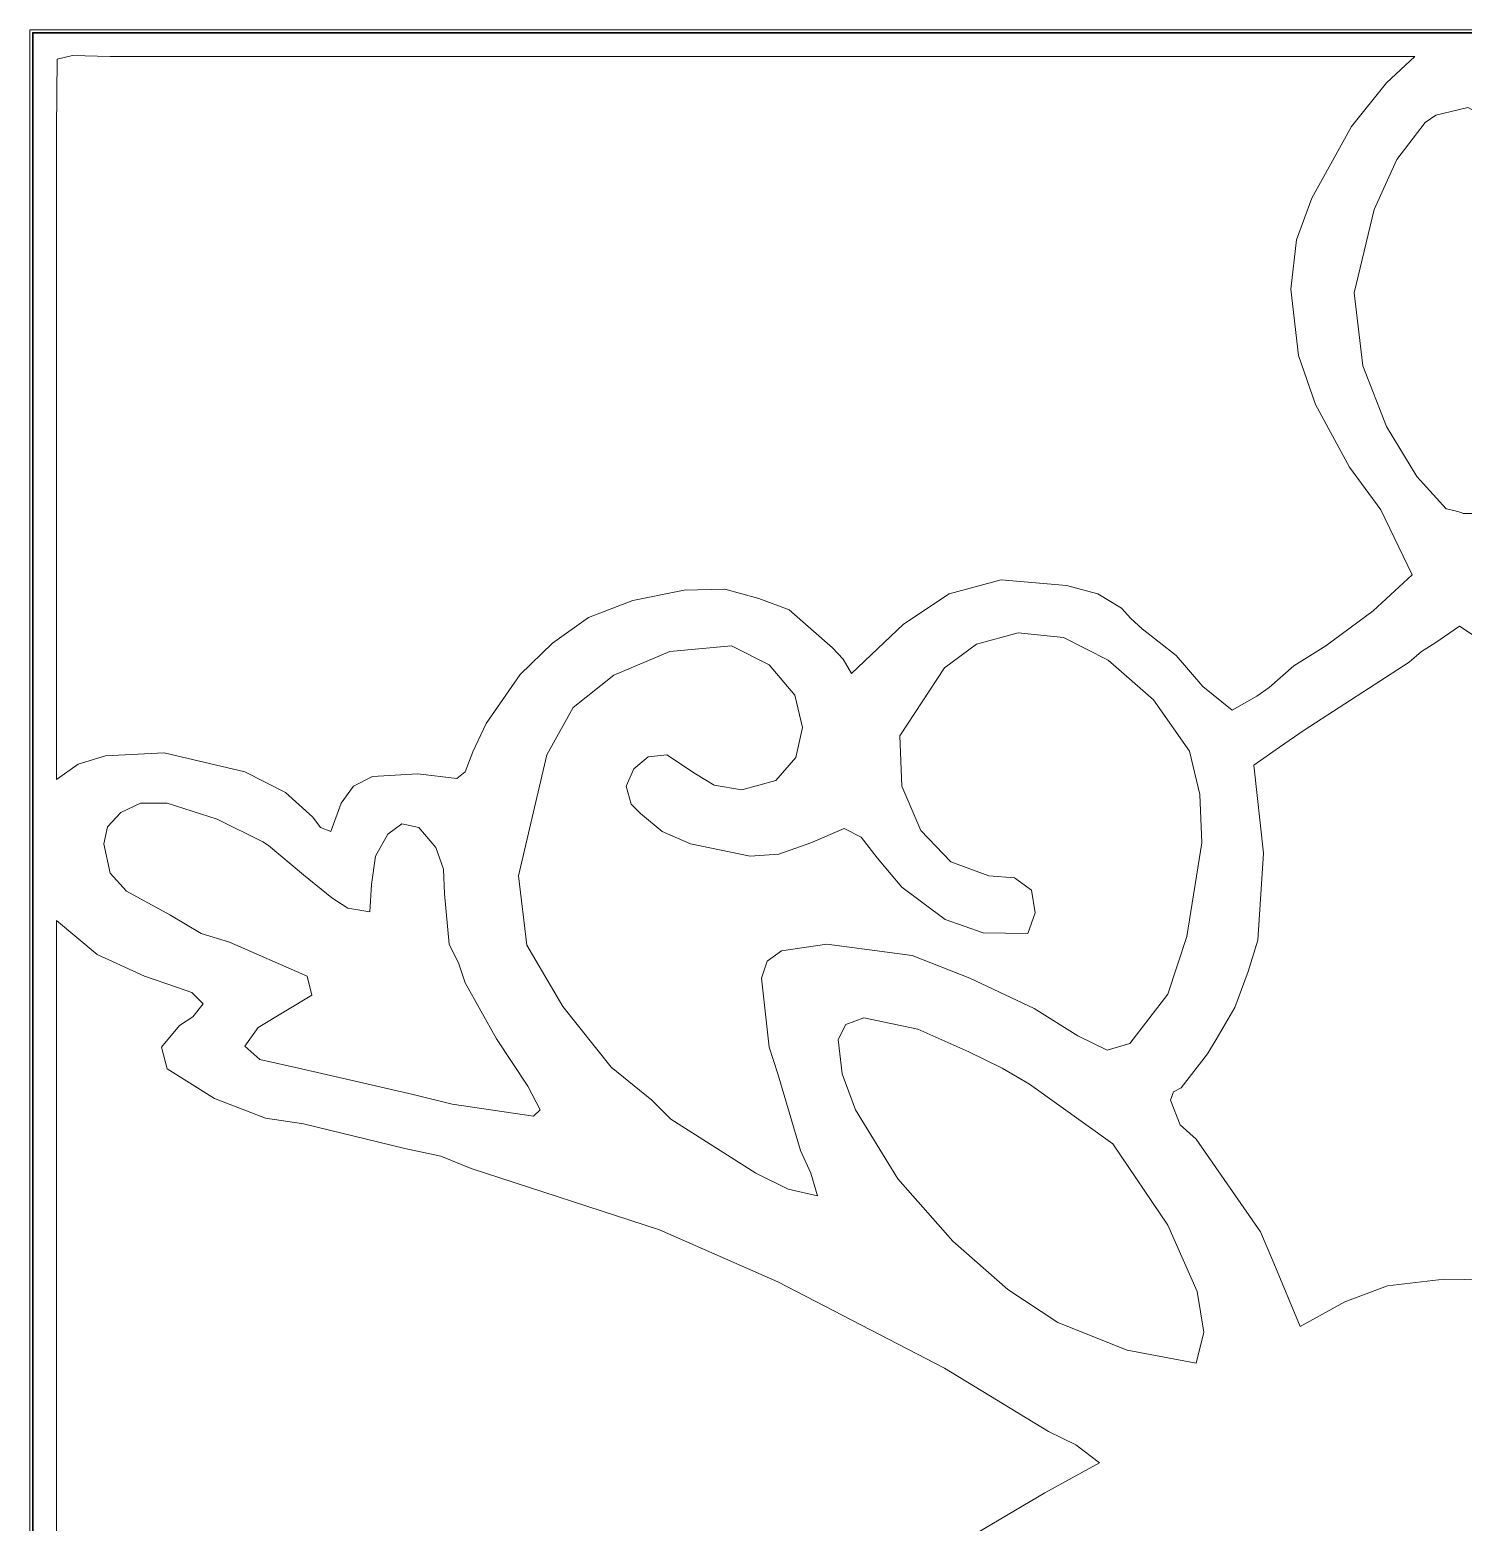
# Model space of a CAD drawing. Header units: millimetres. Extents: x -423 to 44, y -358 to 68.
# Drawn here: x -316.1 to -278.25, y -299.17 to -259.75 of the extents above; entities that cross this region are included whole.
import ezdxf

# ---------------------------------------------------------------- set-up
doc = ezdxf.new("R2010")
doc.units = ezdxf.units.MM
doc.header["$MEASUREMENT"] = 0
doc.layers.add('Capa 1', color=7, linetype='Continuous')

msp = doc.modelspace()

# ---------------------------------------------------------------- linework, layer by layer
at = {"layer": 'Capa 1', "color": 250, "lineweight": 5}
for points, knots in [([(-316.1, -335.45), (-316.1, -335.45), (-240.4, -335.45), (-240.4, -335.45), (-240.4, -335.45), (-240.4, -335.45), (-240.4, -259.75), (-240.4, -259.75), (-240.4, -259.75), (-240.4, -259.75), (-316.1, -259.75), (-316.1, -259.75), (-316.1, -259.75), (-316.1, -259.75), (-316.1, -335.45), (-316.1, -335.45)], [0, 0, 0, 0, 0.2, 0.2, 0.2, 0.2, 0.4, 0.4, 0.4, 0.4, 0.6, 0.6, 0.6, 0.6, 1, 1, 1, 1]), ([(-315.4, -279.55), (-315.4, -279.55), (-314.825, -279.1499), (-314.825, -279.1499), (-314.825, -279.1499), (-314.825, -279.1499), (-314.1, -278.925), (-314.1, -278.925), (-314.1, -278.925), (-314.1, -278.925), (-312.55, -278.85), (-312.55, -278.85), (-312.55, -278.85), (-312.55, -278.85), (-310.425, -279.35), (-310.425, -279.35), (-310.425, -279.35), (-310.425, -279.35), (-309.35, -279.9), (-309.35, -279.9), (-309.35, -279.9), (-309.35, -279.9), (-308.625, -280.55), (-308.625, -280.55), (-308.625, -280.55), (-308.625, -280.55), (-308.425, -280.825), (-308.425, -280.825), (-308.425, -280.825), (-308.425, -280.825), (-308.15, -280.9249), (-308.15, -280.9249), (-308.15, -280.9249), (-308.15, -280.9249), (-307.875, -280.175), (-307.875, -280.175), (-307.875, -280.175), (-307.875, -280.175), (-307.55, -279.725), (-307.55, -279.725), (-307.55, -279.725), (-307.55, -279.725), (-307.05, -279.475), (-307.05, -279.475), (-307.05, -279.475), (-307.05, -279.475), (-305.85, -279.4), (-305.85, -279.4), (-305.85, -279.4), (-305.85, -279.4), (-304.825, -279.525), (-304.825, -279.525), (-304.825, -279.525), (-304.825, -279.525), (-304.6, -279.35), (-304.6, -279.35), (-304.6, -279.35), (-304.6, -279.35), (-304.4, -278.825), (-304.4, -278.825), (-304.4, -278.825), (-304.4, -278.825), (-304.05, -278.075), (-304.05, -278.075), (-304.05, -278.075), (-304.05, -278.075), (-303.15, -276.775), (-303.15, -276.775), (-303.15, -276.775), (-303.15, -276.775), (-302.3, -275.95), (-302.3, -275.95), (-302.3, -275.95), (-302.3, -275.95), (-301.35, -275.275), (-301.35, -275.275), (-301.35, -275.275), (-301.35, -275.275), (-300.1749, -274.825), (-300.1749, -274.825), (-300.1749, -274.825), (-300.1749, -274.825), (-298.825, -274.55), (-298.825, -274.55), (-298.825, -274.55), (-298.825, -274.55), (-297.75, -274.525), (-297.75, -274.525), (-297.75, -274.525), (-297.75, -274.525), (-296.85, -274.7749), (-296.85, -274.7749), (-296.85, -274.7749), (-296.85, -274.7749), (-296.05, -275.075), (-296.05, -275.075), (-296.05, -275.075), (-296.05, -275.075), (-294.9, -276.075), (-294.9, -276.075), (-294.9, -276.075), (-294.9, -276.075), (-294.6249, -276.375), (-294.6249, -276.375), (-294.6249, -276.375), (-294.6249, -276.375), (-294.4, -276.75), (-294.4, -276.75), (-294.4, -276.75), (-294.4, -276.75), (-293.025, -275.45), (-293.025, -275.45), (-293.025, -275.45), (-293.025, -275.45), (-291.825, -274.65), (-291.825, -274.65), (-291.825, -274.65), (-291.825, -274.65), (-290.4499, -274.275), (-290.4499, -274.275), (-290.4499, -274.275), (-290.4499, -274.275), (-288.725, -274.425), (-288.725, -274.425), (-288.725, -274.425), (-288.725, -274.425), (-287.9, -274.65), (-287.9, -274.65), (-287.9, -274.65), (-287.9, -274.65), (-287.2749, -275.025), (-287.2749, -275.025), (-287.2749, -275.025), (-287.2749, -275.025), (-287.025, -275.3), (-287.025, -275.3), (-287.025, -275.3), (-287.025, -275.3), (-286.725, -275.5749), (-286.725, -275.5749), (-286.725, -275.5749), (-286.725, -275.5749), (-285.825, -276.275), (-285.825, -276.275), (-285.825, -276.275), (-285.825, -276.275), (-285.125, -277.1), (-285.125, -277.1), (-285.125, -277.1), (-285.125, -277.1), (-284.35, -277.725), (-284.35, -277.725), (-284.35, -277.725), (-284.35, -277.725), (-283.7, -277.3499), (-283.7, -277.3499), (-283.7, -277.3499), (-283.7, -277.3499), (-283.375, -277.125), (-283.375, -277.125), (-283.375, -277.125), (-283.375, -277.125), (-282.725, -276.55), (-282.725, -276.55), (-282.725, -276.55), (-282.725, -276.55), (-281.875, -276.025), (-281.875, -276.025), (-281.875, -276.025), (-281.875, -276.025), (-280.625, -275.1), (-280.625, -275.1), (-280.625, -275.1), (-280.625, -275.1), (-279.6, -274.15), (-279.6, -274.15), (-279.6, -274.15), (-279.6, -274.15), (-280.425, -272.425), (-280.425, -272.425), (-280.425, -272.425), (-280.425, -272.425), (-281.25, -271.3), (-281.25, -271.3), (-281.25, -271.3), (-281.25, -271.3), (-282.15, -269.65), (-282.15, -269.65), (-282.15, -269.65), (-282.15, -269.65), (-282.6, -268.35), (-282.6, -268.35), (-282.6, -268.35), (-282.6, -268.35), (-282.8, -266.6), (-282.8, -266.6), (-282.8, -266.6), (-282.8, -266.6), (-282.65, -265.3), (-282.65, -265.3), (-282.65, -265.3), (-282.65, -265.3), (-282.25, -264.2), (-282.25, -264.2), (-282.25, -264.2), (-282.25, -264.2), (-281.2, -262.3), (-281.2, -262.3), (-281.2, -262.3), (-281.2, -262.3), (-280.275, -261.15), (-280.275, -261.15), (-280.275, -261.15), (-280.275, -261.15), (-279.525, -260.45), (-279.525, -260.45), (-279.525, -260.45), (-279.525, -260.45), (-313.975, -260.45), (-313.975, -260.45), (-313.975, -260.45), (-313.975, -260.45), (-314.975, -260.425), (-314.975, -260.425), (-314.975, -260.425), (-314.975, -260.425), (-315.375, -260.525), (-315.375, -260.525), (-315.375, -260.525), (-315.375, -260.525), (-315.4, -262.375), (-315.4, -262.375), (-315.4, -262.375), (-315.4, -262.375), (-315.4, -279.55), (-315.4, -279.55)], [0, 0, 0, 0, 0.0166667, 0.0166667, 0.0166667, 0.0166667, 0.0333333, 0.0333333, 0.0333333, 0.0333333, 0.05, 0.05, 0.05, 0.05, 0.0666667, 0.0666667, 0.0666667, 0.0666667, 0.0833333, 0.0833333, 0.0833333, 0.0833333, 0.1, 0.1, 0.1, 0.1, 0.1166667, 0.1166667, 0.1166667, 0.1166667, 0.1333333, 0.1333333, 0.1333333, 0.1333333, 0.15, 0.15, 0.15, 0.15, 0.1666667, 0.1666667, 0.1666667, 0.1666667, 0.1833333, 0.1833333, 0.1833333, 0.1833333, 0.2, 0.2, 0.2, 0.2, 0.2166667, 0.2166667, 0.2166667, 0.2166667, 0.2333333, 0.2333333, 0.2333333, 0.2333333, 0.25, 0.25, 0.25, 0.25, 0.2666667, 0.2666667, 0.2666667, 0.2666667, 0.2833333, 0.2833333, 0.2833333, 0.2833333, 0.3, 0.3, 0.3, 0.3, 0.3166667, 0.3166667, 0.3166667, 0.3166667, 0.3333333, 0.3333333, 0.3333333, 0.3333333, 0.35, 0.35, 0.35, 0.35, 0.3666667, 0.3666667, 0.3666667, 0.3666667, 0.3833333, 0.3833333, 0.3833333, 0.3833333, 0.4, 0.4, 0.4, 0.4, 0.4166667, 0.4166667, 0.4166667, 0.4166667, 0.4333333, 0.4333333, 0.4333333, 0.4333333, 0.45, 0.45, 0.45, 0.45, 0.4666667, 0.4666667, 0.4666667, 0.4666667, 0.4833333, 0.4833333, 0.4833333, 0.4833333, 0.5, 0.5, 0.5, 0.5, 0.5166667, 0.5166667, 0.5166667, 0.5166667, 0.5333333, 0.5333333, 0.5333333, 0.5333333, 0.55, 0.55, 0.55, 0.55, 0.5666667, 0.5666667, 0.5666667, 0.5666667, 0.5833333, 0.5833333, 0.5833333, 0.5833333, 0.6, 0.6, 0.6, 0.6, 0.6166667, 0.6166667, 0.6166667, 0.6166667, 0.6333333, 0.6333333, 0.6333333, 0.6333333, 0.65, 0.65, 0.65, 0.65, 0.6666667, 0.6666667, 0.6666667, 0.6666667, 0.6833333, 0.6833333, 0.6833333, 0.6833333, 0.7, 0.7, 0.7, 0.7, 0.7166667, 0.7166667, 0.7166667, 0.7166667, 0.7333333, 0.7333333, 0.7333333, 0.7333333, 0.75, 0.75, 0.75, 0.75, 0.7666667, 0.7666667, 0.7666667, 0.7666667, 0.7833333, 0.7833333, 0.7833333, 0.7833333, 0.8, 0.8, 0.8, 0.8, 0.8166667, 0.8166667, 0.8166667, 0.8166667, 0.8333333, 0.8333333, 0.8333333, 0.8333333, 0.85, 0.85, 0.85, 0.85, 0.8666667, 0.8666667, 0.8666667, 0.8666667, 0.8833333, 0.8833333, 0.8833333, 0.8833333, 0.9, 0.9, 0.9, 0.9, 0.9166667, 0.9166667, 0.9166667, 0.9166667, 0.9333333, 0.9333333, 0.9333333, 0.9333333, 0.95, 0.95, 0.95, 0.95, 0.9666667, 0.9666667, 0.9666667, 0.9666667, 1, 1, 1, 1]), ([(-281.1249, -266.7), (-281.1249, -266.7), (-280.9, -268.6249), (-280.9, -268.6249), (-280.9, -268.6249), (-280.9, -268.6249), (-280.275, -270.225), (-280.275, -270.225), (-280.275, -270.225), (-280.275, -270.225), (-279.475, -271.55), (-279.475, -271.55), (-279.475, -271.55), (-279.475, -271.55), (-278.7, -272.3999), (-278.7, -272.3999), (-278.7, -272.3999), (-278.7, -272.3999), (-278.5, -272.45), (-278.5, -272.45), (-278.5, -272.45), (-278.5, -272.45), (-278.3, -272.5), (-278.3, -272.5), (-278.3, -272.5), (-278.3, -272.5), (-278.25, -272.525), (-278.25, -272.525), (-278.25, -272.525), (-278.25, -272.525), (-277.85, -272.525), (-277.85, -272.525), (-277.85, -272.525), (-277.85, -272.525), (-277.55, -272.35), (-277.55, -272.35), (-277.55, -272.35), (-277.55, -272.35), (-277.1, -271.725), (-277.1, -271.725), (-277.1, -271.725), (-277.1, -271.725), (-276.3, -270.35), (-276.3, -270.35), (-276.3, -270.35), (-276.3, -270.35), (-275.625, -268.875), (-275.625, -268.875), (-275.625, -268.875), (-275.625, -268.875), (-275.3749, -266.6), (-275.3749, -266.6), (-275.3749, -266.6), (-275.3749, -266.6), (-276.25, -263.675), (-276.25, -263.675), (-276.25, -263.675), (-276.25, -263.675), (-276.7, -262.9), (-276.7, -262.9), (-276.7, -262.9), (-276.7, -262.9), (-277.35, -262.2), (-277.35, -262.2), (-277.35, -262.2), (-277.35, -262.2), (-278.125, -261.8), (-278.125, -261.8), (-278.125, -261.8), (-278.125, -261.8), (-278.975, -262), (-278.975, -262), (-278.975, -262), (-278.975, -262), (-279.25, -262.2), (-279.25, -262.2), (-279.25, -262.2), (-279.25, -262.2), (-280, -263.175), (-280, -263.175), (-280, -263.175), (-280, -263.175), (-280.6, -264.5), (-280.6, -264.5), (-280.6, -264.5), (-280.6, -264.5), (-281.1249, -266.7), (-281.1249, -266.7)], [0, 0, 0, 0, 0.0434783, 0.0434783, 0.0434783, 0.0434783, 0.0869565, 0.0869565, 0.0869565, 0.0869565, 0.1304348, 0.1304348, 0.1304348, 0.1304348, 0.173913, 0.173913, 0.173913, 0.173913, 0.2173913, 0.2173913, 0.2173913, 0.2173913, 0.2608696, 0.2608696, 0.2608696, 0.2608696, 0.3043478, 0.3043478, 0.3043478, 0.3043478, 0.3478261, 0.3478261, 0.3478261, 0.3478261, 0.3913043, 0.3913043, 0.3913043, 0.3913043, 0.4347826, 0.4347826, 0.4347826, 0.4347826, 0.4782609, 0.4782609, 0.4782609, 0.4782609, 0.5217391, 0.5217391, 0.5217391, 0.5217391, 0.5652174, 0.5652174, 0.5652174, 0.5652174, 0.6086957, 0.6086957, 0.6086957, 0.6086957, 0.6521739, 0.6521739, 0.6521739, 0.6521739, 0.6956522, 0.6956522, 0.6956522, 0.6956522, 0.7391304, 0.7391304, 0.7391304, 0.7391304, 0.7826087, 0.7826087, 0.7826087, 0.7826087, 0.826087, 0.826087, 0.826087, 0.826087, 0.8695652, 0.8695652, 0.8695652, 0.8695652, 0.9130435, 0.9130435, 0.9130435, 0.9130435, 1, 1, 1, 1]), ([(-283.775, -279.175), (-283.775, -279.175), (-283.525, -281.5), (-283.525, -281.5), (-283.525, -281.5), (-283.525, -281.5), (-283.675, -283.8), (-283.675, -283.8), (-283.675, -283.8), (-283.675, -283.8), (-283.925, -284.625), (-283.925, -284.625), (-283.925, -284.625), (-283.925, -284.625), (-284.275, -285.575), (-284.275, -285.575), (-284.275, -285.575), (-284.275, -285.575), (-284.775, -286.425), (-284.775, -286.425), (-284.775, -286.425), (-284.775, -286.425), (-285, -286.8), (-285, -286.8), (-285, -286.8), (-285, -286.8), (-285.7, -287.7), (-285.7, -287.7), (-285.7, -287.7), (-285.7, -287.7), (-285.9, -287.8), (-285.9, -287.8), (-285.9, -287.8), (-285.9, -287.8), (-285.975, -288.025), (-285.975, -288.025), (-285.975, -288.025), (-285.975, -288.025), (-285.725, -288.6749), (-285.725, -288.6749), (-285.725, -288.6749), (-285.725, -288.6749), (-285.2999, -289.05), (-285.2999, -289.05), (-285.2999, -289.05), (-285.2999, -289.05), (-283.6, -291.5), (-283.6, -291.5), (-283.6, -291.5), (-283.6, -291.5), (-283.25, -292.325), (-283.25, -292.325), (-283.25, -292.325), (-283.25, -292.325), (-282.55, -294), (-282.55, -294), (-282.55, -294), (-282.55, -294), (-281.375, -293.35), (-281.375, -293.35), (-281.375, -293.35), (-281.375, -293.35), (-280.25, -292.925), (-280.25, -292.925), (-280.25, -292.925), (-280.25, -292.925), (-278.7499, -292.75), (-278.7499, -292.75), (-278.7499, -292.75), (-278.7499, -292.75), (-277.15, -292.775), (-277.15, -292.775), (-277.15, -292.775), (-277.15, -292.775), (-275.55, -293.175), (-275.55, -293.175), (-275.55, -293.175), (-275.55, -293.175), (-274.5, -293.725), (-274.5, -293.725), (-274.5, -293.725), (-274.5, -293.725), (-273.95, -294.1), (-273.95, -294.1), (-273.95, -294.1), (-273.95, -294.1), (-273.625, -293.25), (-273.625, -293.25), (-273.625, -293.25), (-273.625, -293.25), (-273.25, -292.425), (-273.25, -292.425), (-273.25, -292.425), (-273.25, -292.425), (-272.45, -290.8499), (-272.45, -290.8499), (-272.45, -290.8499), (-272.45, -290.8499), (-271.75, -289.825), (-271.75, -289.825), (-271.75, -289.825), (-271.75, -289.825), (-270.9, -288.85), (-270.9, -288.85), (-270.9, -288.85), (-270.9, -288.85), (-270.6, -288.4749), (-270.6, -288.4749), (-270.6, -288.4749), (-270.6, -288.4749), (-270.6, -287.975), (-270.6, -287.975), (-270.6, -287.975), (-270.6, -287.975), (-270.775, -287.775), (-270.775, -287.775), (-270.775, -287.775), (-270.775, -287.775), (-271.075, -287.45), (-271.075, -287.45), (-271.075, -287.45), (-271.075, -287.45), (-271.175, -287.3), (-271.175, -287.3), (-271.175, -287.3), (-271.175, -287.3), (-272.3, -285.475), (-272.3, -285.475), (-272.3, -285.475), (-272.3, -285.475), (-272.875, -283.575), (-272.875, -283.575), (-272.875, -283.575), (-272.875, -283.575), (-273, -281.575), (-273, -281.575), (-273, -281.575), (-273, -281.575), (-272.75, -279.4), (-272.75, -279.4), (-272.75, -279.4), (-272.75, -279.4), (-273.025, -279.075), (-273.025, -279.075), (-273.025, -279.075), (-273.025, -279.075), (-274.05, -278.325), (-274.05, -278.325), (-274.05, -278.325), (-274.05, -278.325), (-278.3499, -275.5), (-278.3499, -275.5), (-278.3499, -275.5), (-278.3499, -275.5), (-279, -275.95), (-279, -275.95), (-279, -275.95), (-279, -275.95), (-279.35, -276.175), (-279.35, -276.175), (-279.35, -276.175), (-279.35, -276.175), (-279.675, -276.45), (-279.675, -276.45), (-279.675, -276.45), (-279.675, -276.45), (-282.45, -278.25), (-282.45, -278.25), (-282.45, -278.25), (-282.45, -278.25), (-283.1, -278.7), (-283.1, -278.7), (-283.1, -278.7), (-283.1, -278.7), (-283.775, -279.175), (-283.775, -279.175)], [0, 0, 0, 0, 0.0222222, 0.0222222, 0.0222222, 0.0222222, 0.0444444, 0.0444444, 0.0444444, 0.0444444, 0.0666667, 0.0666667, 0.0666667, 0.0666667, 0.0888889, 0.0888889, 0.0888889, 0.0888889, 0.1111111, 0.1111111, 0.1111111, 0.1111111, 0.1333333, 0.1333333, 0.1333333, 0.1333333, 0.1555556, 0.1555556, 0.1555556, 0.1555556, 0.1777778, 0.1777778, 0.1777778, 0.1777778, 0.2, 0.2, 0.2, 0.2, 0.2222222, 0.2222222, 0.2222222, 0.2222222, 0.2444444, 0.2444444, 0.2444444, 0.2444444, 0.2666667, 0.2666667, 0.2666667, 0.2666667, 0.2888889, 0.2888889, 0.2888889, 0.2888889, 0.3111111, 0.3111111, 0.3111111, 0.3111111, 0.3333333, 0.3333333, 0.3333333, 0.3333333, 0.3555556, 0.3555556, 0.3555556, 0.3555556, 0.3777778, 0.3777778, 0.3777778, 0.3777778, 0.4, 0.4, 0.4, 0.4, 0.4222222, 0.4222222, 0.4222222, 0.4222222, 0.4444444, 0.4444444, 0.4444444, 0.4444444, 0.4666667, 0.4666667, 0.4666667, 0.4666667, 0.4888889, 0.4888889, 0.4888889, 0.4888889, 0.5111111, 0.5111111, 0.5111111, 0.5111111, 0.5333333, 0.5333333, 0.5333333, 0.5333333, 0.5555556, 0.5555556, 0.5555556, 0.5555556, 0.5777778, 0.5777778, 0.5777778, 0.5777778, 0.6, 0.6, 0.6, 0.6, 0.6222222, 0.6222222, 0.6222222, 0.6222222, 0.6444444, 0.6444444, 0.6444444, 0.6444444, 0.6666667, 0.6666667, 0.6666667, 0.6666667, 0.6888889, 0.6888889, 0.6888889, 0.6888889, 0.7111111, 0.7111111, 0.7111111, 0.7111111, 0.7333333, 0.7333333, 0.7333333, 0.7333333, 0.7555556, 0.7555556, 0.7555556, 0.7555556, 0.7777778, 0.7777778, 0.7777778, 0.7777778, 0.8, 0.8, 0.8, 0.8, 0.8222222, 0.8222222, 0.8222222, 0.8222222, 0.8444444, 0.8444444, 0.8444444, 0.8444444, 0.8666667, 0.8666667, 0.8666667, 0.8666667, 0.8888889, 0.8888889, 0.8888889, 0.8888889, 0.9111111, 0.9111111, 0.9111111, 0.9111111, 0.9333333, 0.9333333, 0.9333333, 0.9333333, 0.9555556, 0.9555556, 0.9555556, 0.9555556, 1, 1, 1, 1]), ([(-289.75, -283.625), (-289.75, -283.625), (-290.925, -283.6), (-290.925, -283.6), (-290.925, -283.6), (-290.925, -283.6), (-291.925, -283.25), (-291.925, -283.25), (-291.925, -283.25), (-291.925, -283.25), (-293.075, -282.4), (-293.075, -282.4), (-293.075, -282.4), (-293.075, -282.4), (-293.725, -281.625), (-293.725, -281.625), (-293.725, -281.625), (-293.725, -281.625), (-294.15, -281.075), (-294.15, -281.075), (-294.15, -281.075), (-294.15, -281.075), (-294.6, -280.85), (-294.6, -280.85), (-294.6, -280.85), (-294.6, -280.85), (-295.475, -281.225), (-295.475, -281.225), (-295.475, -281.225), (-295.475, -281.225), (-296.325, -281.5249), (-296.325, -281.5249), (-296.325, -281.5249), (-296.325, -281.5249), (-297.075, -281.575), (-297.075, -281.575), (-297.075, -281.575), (-297.075, -281.575), (-298.65, -281.25), (-298.65, -281.25), (-298.65, -281.25), (-298.65, -281.25), (-299.4, -280.9249), (-299.4, -280.9249), (-299.4, -280.9249), (-299.4, -280.9249), (-299.9749, -280.45), (-299.9749, -280.45), (-299.9749, -280.45), (-299.9749, -280.45), (-300.225, -280.2), (-300.225, -280.2), (-300.225, -280.2), (-300.225, -280.2), (-300.35, -279.725), (-300.35, -279.725), (-300.35, -279.725), (-300.35, -279.725), (-300.15, -279.275), (-300.15, -279.275), (-300.15, -279.275), (-300.15, -279.275), (-299.775, -278.9499), (-299.775, -278.9499), (-299.775, -278.9499), (-299.775, -278.9499), (-299.275, -278.9), (-299.275, -278.9), (-299.275, -278.9), (-299.275, -278.9), (-298.525, -279.4), (-298.525, -279.4), (-298.525, -279.4), (-298.525, -279.4), (-298.025, -279.7), (-298.025, -279.7), (-298.025, -279.7), (-298.025, -279.7), (-297.3, -279.825), (-297.3, -279.825), (-297.3, -279.825), (-297.3, -279.825), (-296.4, -279.575), (-296.4, -279.575), (-296.4, -279.575), (-296.4, -279.575), (-295.875, -278.975), (-295.875, -278.975), (-295.875, -278.975), (-295.875, -278.975), (-295.7, -278.175), (-295.7, -278.175), (-295.7, -278.175), (-295.7, -278.175), (-295.9, -277.325), (-295.9, -277.325), (-295.9, -277.325), (-295.9, -277.325), (-296.575, -276.525), (-296.575, -276.525), (-296.575, -276.525), (-296.575, -276.525), (-297.575, -276.025), (-297.575, -276.025), (-297.575, -276.025), (-297.575, -276.025), (-299.2, -276.175), (-299.2, -276.175), (-299.2, -276.175), (-299.2, -276.175), (-300.675, -276.8), (-300.675, -276.8), (-300.675, -276.8), (-300.675, -276.8), (-301.75, -277.65), (-301.75, -277.65), (-301.75, -277.65), (-301.75, -277.65), (-302.45, -278.9), (-302.45, -278.9), (-302.45, -278.9), (-302.45, -278.9), (-303.2, -282.1), (-303.2, -282.1), (-303.2, -282.1), (-303.2, -282.1), (-302.975, -283.925), (-302.975, -283.925), (-302.975, -283.925), (-302.975, -283.925), (-302.025, -285.55), (-302.025, -285.55), (-302.025, -285.55), (-302.025, -285.55), (-300.75, -287.15), (-300.75, -287.15), (-300.75, -287.15), (-300.75, -287.15), (-299.675, -288.025), (-299.675, -288.025), (-299.675, -288.025), (-299.675, -288.025), (-299.175, -288.525), (-299.175, -288.525), (-299.175, -288.525), (-299.175, -288.525), (-296.925, -289.95), (-296.925, -289.95), (-296.925, -289.95), (-296.925, -289.95), (-296.875, -289.975), (-296.875, -289.975), (-296.875, -289.975), (-296.875, -289.975), (-296.075, -290.375), (-296.075, -290.375), (-296.075, -290.375), (-296.075, -290.375), (-295.3, -290.55), (-295.3, -290.55), (-295.3, -290.55), (-295.3, -290.55), (-295.475, -289.95), (-295.475, -289.95), (-295.475, -289.95), (-295.475, -289.95), (-295.75, -289.35), (-295.75, -289.35), (-295.75, -289.35), (-295.75, -289.35), (-296.35, -287.325), (-296.35, -287.325), (-296.35, -287.325), (-296.35, -287.325), (-296.575, -286.625), (-296.575, -286.625), (-296.575, -286.625), (-296.575, -286.625), (-296.775, -284.8), (-296.775, -284.8), (-296.775, -284.8), (-296.775, -284.8), (-296.625, -284.35), (-296.625, -284.35), (-296.625, -284.35), (-296.625, -284.35), (-296.25, -284.075), (-296.25, -284.075), (-296.25, -284.075), (-296.25, -284.075), (-295.05, -283.8999), (-295.05, -283.8999), (-295.05, -283.8999), (-295.05, -283.8999), (-292.8, -284.2), (-292.8, -284.2), (-292.8, -284.2), (-292.8, -284.2), (-291.275, -284.8), (-291.275, -284.8), (-291.275, -284.8), (-291.275, -284.8), (-289.575, -285.6), (-289.575, -285.6), (-289.575, -285.6), (-289.575, -285.6), (-288.425, -286.325), (-288.425, -286.325), (-288.425, -286.325), (-288.425, -286.325), (-287.65, -286.7), (-287.65, -286.7), (-287.65, -286.7), (-287.65, -286.7), (-287.05, -286.525), (-287.05, -286.525), (-287.05, -286.525), (-287.05, -286.525), (-286.05, -285.225), (-286.05, -285.225), (-286.05, -285.225), (-286.05, -285.225), (-285.55, -283.7), (-285.55, -283.7), (-285.55, -283.7), (-285.55, -283.7), (-285.15, -281.225), (-285.15, -281.225), (-285.15, -281.225), (-285.15, -281.225), (-285.2, -279.95), (-285.2, -279.95), (-285.2, -279.95), (-285.2, -279.95), (-285.475, -278.8), (-285.475, -278.8), (-285.475, -278.8), (-285.475, -278.8), (-286.425, -277.45), (-286.425, -277.45), (-286.425, -277.45), (-286.425, -277.45), (-287.625, -276.4), (-287.625, -276.4), (-287.625, -276.4), (-287.625, -276.4), (-288.8, -275.8), (-288.8, -275.8), (-288.8, -275.8), (-288.8, -275.8), (-290, -275.675), (-290, -275.675), (-290, -275.675), (-290, -275.675), (-291.1, -275.9749), (-291.1, -275.9749), (-291.1, -275.9749), (-291.1, -275.9749), (-291.95, -276.6), (-291.95, -276.6), (-291.95, -276.6), (-291.95, -276.6), (-293.125, -278.4), (-293.125, -278.4), (-293.125, -278.4), (-293.125, -278.4), (-293.075, -279.725), (-293.075, -279.725), (-293.075, -279.725), (-293.075, -279.725), (-292.575, -280.9), (-292.575, -280.9), (-292.575, -280.9), (-292.575, -280.9), (-291.775, -281.7249), (-291.775, -281.7249), (-291.775, -281.7249), (-291.775, -281.7249), (-290.775, -282.1), (-290.775, -282.1), (-290.775, -282.1), (-290.775, -282.1), (-290.1, -282.15), (-290.1, -282.15), (-290.1, -282.15), (-290.1, -282.15), (-289.65, -282.475), (-289.65, -282.475), (-289.65, -282.475), (-289.65, -282.475), (-289.55, -283.075), (-289.55, -283.075), (-289.55, -283.075), (-289.55, -283.075), (-289.75, -283.625), (-289.75, -283.625)], [0, 0, 0, 0, 0.0133333, 0.0133333, 0.0133333, 0.0133333, 0.0266667, 0.0266667, 0.0266667, 0.0266667, 0.04, 0.04, 0.04, 0.04, 0.0533333, 0.0533333, 0.0533333, 0.0533333, 0.0666667, 0.0666667, 0.0666667, 0.0666667, 0.08, 0.08, 0.08, 0.08, 0.0933333, 0.0933333, 0.0933333, 0.0933333, 0.1066667, 0.1066667, 0.1066667, 0.1066667, 0.12, 0.12, 0.12, 0.12, 0.1333333, 0.1333333, 0.1333333, 0.1333333, 0.1466667, 0.1466667, 0.1466667, 0.1466667, 0.16, 0.16, 0.16, 0.16, 0.1733333, 0.1733333, 0.1733333, 0.1733333, 0.1866667, 0.1866667, 0.1866667, 0.1866667, 0.2, 0.2, 0.2, 0.2, 0.2133333, 0.2133333, 0.2133333, 0.2133333, 0.2266667, 0.2266667, 0.2266667, 0.2266667, 0.24, 0.24, 0.24, 0.24, 0.2533333, 0.2533333, 0.2533333, 0.2533333, 0.2666667, 0.2666667, 0.2666667, 0.2666667, 0.28, 0.28, 0.28, 0.28, 0.2933333, 0.2933333, 0.2933333, 0.2933333, 0.3066667, 0.3066667, 0.3066667, 0.3066667, 0.32, 0.32, 0.32, 0.32, 0.3333333, 0.3333333, 0.3333333, 0.3333333, 0.3466667, 0.3466667, 0.3466667, 0.3466667, 0.36, 0.36, 0.36, 0.36, 0.3733333, 0.3733333, 0.3733333, 0.3733333, 0.3866667, 0.3866667, 0.3866667, 0.3866667, 0.4, 0.4, 0.4, 0.4, 0.4133333, 0.4133333, 0.4133333, 0.4133333, 0.4266667, 0.4266667, 0.4266667, 0.4266667, 0.44, 0.44, 0.44, 0.44, 0.4533333, 0.4533333, 0.4533333, 0.4533333, 0.4666667, 0.4666667, 0.4666667, 0.4666667, 0.48, 0.48, 0.48, 0.48, 0.4933333, 0.4933333, 0.4933333, 0.4933333, 0.5066667, 0.5066667, 0.5066667, 0.5066667, 0.52, 0.52, 0.52, 0.52, 0.5333333, 0.5333333, 0.5333333, 0.5333333, 0.5466667, 0.5466667, 0.5466667, 0.5466667, 0.56, 0.56, 0.56, 0.56, 0.5733333, 0.5733333, 0.5733333, 0.5733333, 0.5866667, 0.5866667, 0.5866667, 0.5866667, 0.6, 0.6, 0.6, 0.6, 0.6133333, 0.6133333, 0.6133333, 0.6133333, 0.6266667, 0.6266667, 0.6266667, 0.6266667, 0.64, 0.64, 0.64, 0.64, 0.6533333, 0.6533333, 0.6533333, 0.6533333, 0.6666667, 0.6666667, 0.6666667, 0.6666667, 0.68, 0.68, 0.68, 0.68, 0.6933333, 0.6933333, 0.6933333, 0.6933333, 0.7066667, 0.7066667, 0.7066667, 0.7066667, 0.72, 0.72, 0.72, 0.72, 0.7333333, 0.7333333, 0.7333333, 0.7333333, 0.7466667, 0.7466667, 0.7466667, 0.7466667, 0.76, 0.76, 0.76, 0.76, 0.7733333, 0.7733333, 0.7733333, 0.7733333, 0.7866667, 0.7866667, 0.7866667, 0.7866667, 0.8, 0.8, 0.8, 0.8, 0.8133333, 0.8133333, 0.8133333, 0.8133333, 0.8266667, 0.8266667, 0.8266667, 0.8266667, 0.84, 0.84, 0.84, 0.84, 0.8533333, 0.8533333, 0.8533333, 0.8533333, 0.8666667, 0.8666667, 0.8666667, 0.8666667, 0.88, 0.88, 0.88, 0.88, 0.8933333, 0.8933333, 0.8933333, 0.8933333, 0.9066667, 0.9066667, 0.9066667, 0.9066667, 0.92, 0.92, 0.92, 0.92, 0.9333333, 0.9333333, 0.9333333, 0.9333333, 0.9466667, 0.9466667, 0.9466667, 0.9466667, 0.96, 0.96, 0.96, 0.96, 0.9733333, 0.9733333, 0.9733333, 0.9733333, 1, 1, 1, 1]), ([(-314.15, -281.25), (-314.15, -281.25), (-313.975, -282.025), (-313.975, -282.025), (-313.975, -282.025), (-313.975, -282.025), (-313.55, -282.5), (-313.55, -282.5), (-313.55, -282.5), (-313.55, -282.5), (-312.4, -283.125), (-312.4, -283.125), (-312.4, -283.125), (-312.4, -283.125), (-311.575, -283.625), (-311.575, -283.625), (-311.575, -283.625), (-311.575, -283.625), (-310.825, -283.85), (-310.825, -283.85), (-310.825, -283.85), (-310.825, -283.85), (-308.775, -284.75), (-308.775, -284.75), (-308.775, -284.75), (-308.775, -284.75), (-308.65, -285.25), (-308.65, -285.25), (-308.65, -285.25), (-308.65, -285.25), (-310.075, -286.1), (-310.075, -286.1), (-310.075, -286.1), (-310.075, -286.1), (-310.425, -286.6), (-310.425, -286.6), (-310.425, -286.6), (-310.425, -286.6), (-310.025, -286.95), (-310.025, -286.95), (-310.025, -286.95), (-310.025, -286.95), (-308.925, -287.2), (-308.925, -287.2), (-308.925, -287.2), (-308.925, -287.2), (-305.975, -287.8749), (-305.975, -287.8749), (-305.975, -287.8749), (-305.975, -287.8749), (-304.95, -288.125), (-304.95, -288.125), (-304.95, -288.125), (-304.95, -288.125), (-302.8, -288.45), (-302.8, -288.45), (-302.8, -288.45), (-302.8, -288.45), (-302.625, -288.2749), (-302.625, -288.2749), (-302.625, -288.2749), (-302.625, -288.2749), (-302.95, -287.65), (-302.95, -287.65), (-302.95, -287.65), (-302.95, -287.65), (-303.775, -286.4), (-303.775, -286.4), (-303.775, -286.4), (-303.775, -286.4), (-304.6, -284.925), (-304.6, -284.925), (-304.6, -284.925), (-304.6, -284.925), (-304.775, -284.425), (-304.775, -284.425), (-304.775, -284.425), (-304.775, -284.425), (-305.025, -283.8999), (-305.025, -283.8999), (-305.025, -283.8999), (-305.025, -283.8999), (-305.15, -282.575), (-305.15, -282.575), (-305.15, -282.575), (-305.15, -282.575), (-305.175, -281.9249), (-305.175, -281.9249), (-305.175, -281.9249), (-305.175, -281.9249), (-305.375, -281.35), (-305.375, -281.35), (-305.375, -281.35), (-305.375, -281.35), (-305.825, -280.825), (-305.825, -280.825), (-305.825, -280.825), (-305.825, -280.825), (-306.275, -280.7249), (-306.275, -280.7249), (-306.275, -280.7249), (-306.275, -280.7249), (-306.65, -281), (-306.65, -281), (-306.65, -281), (-306.65, -281), (-306.975, -281.575), (-306.975, -281.575), (-306.975, -281.575), (-306.975, -281.575), (-307.075, -282.3249), (-307.075, -282.3249), (-307.075, -282.3249), (-307.075, -282.3249), (-307.1249, -283.05), (-307.1249, -283.05), (-307.1249, -283.05), (-307.1249, -283.05), (-307.7, -282.95), (-307.7, -282.95), (-307.7, -282.95), (-307.7, -282.95), (-308.125, -282.675), (-308.125, -282.675), (-308.125, -282.675), (-308.125, -282.675), (-308.875, -282.075), (-308.875, -282.075), (-308.875, -282.075), (-308.875, -282.075), (-309.8, -281.3), (-309.8, -281.3), (-309.8, -281.3), (-309.8, -281.3), (-309.95, -281.2), (-309.95, -281.2), (-309.95, -281.2), (-309.95, -281.2), (-311.15, -280.6), (-311.15, -280.6), (-311.15, -280.6), (-311.15, -280.6), (-312.475, -280.175), (-312.475, -280.175), (-312.475, -280.175), (-312.475, -280.175), (-313.175, -280.175), (-313.175, -280.175), (-313.175, -280.175), (-313.175, -280.175), (-313.7, -280.425), (-313.7, -280.425), (-313.7, -280.425), (-313.7, -280.425), (-314.05, -280.8), (-314.05, -280.8), (-314.05, -280.8), (-314.05, -280.8), (-314.15, -281.25), (-314.15, -281.25)], [0, 0, 0, 0, 0.0243902, 0.0243902, 0.0243902, 0.0243902, 0.0487805, 0.0487805, 0.0487805, 0.0487805, 0.0731707, 0.0731707, 0.0731707, 0.0731707, 0.097561, 0.097561, 0.097561, 0.097561, 0.1219512, 0.1219512, 0.1219512, 0.1219512, 0.1463415, 0.1463415, 0.1463415, 0.1463415, 0.1707317, 0.1707317, 0.1707317, 0.1707317, 0.195122, 0.195122, 0.195122, 0.195122, 0.2195122, 0.2195122, 0.2195122, 0.2195122, 0.2439024, 0.2439024, 0.2439024, 0.2439024, 0.2682927, 0.2682927, 0.2682927, 0.2682927, 0.2926829, 0.2926829, 0.2926829, 0.2926829, 0.3170732, 0.3170732, 0.3170732, 0.3170732, 0.3414634, 0.3414634, 0.3414634, 0.3414634, 0.3658537, 0.3658537, 0.3658537, 0.3658537, 0.3902439, 0.3902439, 0.3902439, 0.3902439, 0.4146341, 0.4146341, 0.4146341, 0.4146341, 0.4390244, 0.4390244, 0.4390244, 0.4390244, 0.4634146, 0.4634146, 0.4634146, 0.4634146, 0.4878049, 0.4878049, 0.4878049, 0.4878049, 0.5121951, 0.5121951, 0.5121951, 0.5121951, 0.5365854, 0.5365854, 0.5365854, 0.5365854, 0.5609756, 0.5609756, 0.5609756, 0.5609756, 0.5853659, 0.5853659, 0.5853659, 0.5853659, 0.6097561, 0.6097561, 0.6097561, 0.6097561, 0.6341463, 0.6341463, 0.6341463, 0.6341463, 0.6585366, 0.6585366, 0.6585366, 0.6585366, 0.6829268, 0.6829268, 0.6829268, 0.6829268, 0.7073171, 0.7073171, 0.7073171, 0.7073171, 0.7317073, 0.7317073, 0.7317073, 0.7317073, 0.7560976, 0.7560976, 0.7560976, 0.7560976, 0.7804878, 0.7804878, 0.7804878, 0.7804878, 0.804878, 0.804878, 0.804878, 0.804878, 0.8292683, 0.8292683, 0.8292683, 0.8292683, 0.8536585, 0.8536585, 0.8536585, 0.8536585, 0.8780488, 0.8780488, 0.8780488, 0.8780488, 0.902439, 0.902439, 0.902439, 0.902439, 0.9268293, 0.9268293, 0.9268293, 0.9268293, 0.9512195, 0.9512195, 0.9512195, 0.9512195, 1, 1, 1, 1]), ([(-315.4, -311.8), (-315.4, -311.8), (-314.825, -311.25), (-314.825, -311.25), (-314.825, -311.25), (-314.825, -311.25), (-313.625, -310.575), (-313.625, -310.575), (-313.625, -310.575), (-313.625, -310.575), (-312.475, -310.2), (-312.475, -310.2), (-312.475, -310.2), (-312.475, -310.2), (-311.525, -309.625), (-311.525, -309.625), (-311.525, -309.625), (-311.525, -309.625), (-311.95, -309.2), (-311.95, -309.2), (-311.95, -309.2), (-311.95, -309.2), (-312.45, -308.825), (-312.45, -308.825), (-312.45, -308.825), (-312.45, -308.825), (-312.625, -308.25), (-312.625, -308.25), (-312.625, -308.25), (-312.625, -308.25), (-312.475, -307.9), (-312.475, -307.9), (-312.475, -307.9), (-312.475, -307.9), (-312.05, -307.575), (-312.05, -307.575), (-312.05, -307.575), (-312.05, -307.575), (-311.075, -307.1), (-311.075, -307.1), (-311.075, -307.1), (-311.075, -307.1), (-309.875, -306.6), (-309.875, -306.6), (-309.875, -306.6), (-309.875, -306.6), (-308.925, -306.45), (-308.925, -306.45), (-308.925, -306.45), (-308.925, -306.45), (-306.275, -305.8), (-306.275, -305.8), (-306.275, -305.8), (-306.275, -305.8), (-305.125, -305.55), (-305.125, -305.55), (-305.125, -305.55), (-305.125, -305.55), (-304.175, -305.225), (-304.175, -305.225), (-304.175, -305.225), (-304.175, -305.225), (-303.725, -305.075), (-303.725, -305.075), (-303.725, -305.075), (-303.725, -305.075), (-302.825, -304.85), (-302.825, -304.85), (-302.825, -304.85), (-302.825, -304.85), (-299.55, -303.675), (-299.55, -303.675), (-299.55, -303.675), (-299.55, -303.675), (-296.45, -302.35), (-296.45, -302.35), (-296.45, -302.35), (-296.45, -302.35), (-293.45, -300.85), (-293.45, -300.85), (-293.45, -300.85), (-293.45, -300.85), (-289.3, -298.4), (-289.3, -298.4), (-289.3, -298.4), (-289.3, -298.4), (-287.85, -297.5999), (-287.85, -297.5999), (-287.85, -297.5999), (-287.85, -297.5999), (-288.4749, -297.125), (-288.4749, -297.125), (-288.4749, -297.125), (-288.4749, -297.125), (-289.2, -296.775), (-289.2, -296.775), (-289.2, -296.775), (-289.2, -296.775), (-291.95, -295.1), (-291.95, -295.1), (-291.95, -295.1), (-291.95, -295.1), (-296.35, -292.825), (-296.35, -292.825), (-296.35, -292.825), (-296.35, -292.825), (-299.475, -291.4499), (-299.475, -291.4499), (-299.475, -291.4499), (-299.475, -291.4499), (-304.45, -289.825), (-304.45, -289.825), (-304.45, -289.825), (-304.45, -289.825), (-305.25, -289.5), (-305.25, -289.5), (-305.25, -289.5), (-305.25, -289.5), (-306.2, -289.3), (-306.2, -289.3), (-306.2, -289.3), (-306.2, -289.3), (-308.875, -288.65), (-308.875, -288.65), (-308.875, -288.65), (-308.875, -288.65), (-309.875, -288.5), (-309.875, -288.5), (-309.875, -288.5), (-309.875, -288.5), (-311.225, -287.975), (-311.225, -287.975), (-311.225, -287.975), (-311.225, -287.975), (-312.475, -287.2), (-312.475, -287.2), (-312.475, -287.2), (-312.475, -287.2), (-312.625, -286.625), (-312.625, -286.625), (-312.625, -286.625), (-312.625, -286.625), (-312.15, -286.05), (-312.15, -286.05), (-312.15, -286.05), (-312.15, -286.05), (-311.8, -285.825), (-311.8, -285.825), (-311.8, -285.825), (-311.8, -285.825), (-311.525, -285.475), (-311.525, -285.475), (-311.525, -285.475), (-311.525, -285.475), (-311.825, -285.175), (-311.825, -285.175), (-311.825, -285.175), (-311.825, -285.175), (-312.2, -285.05), (-312.2, -285.05), (-312.2, -285.05), (-312.2, -285.05), (-313.0749, -284.75), (-313.0749, -284.75), (-313.0749, -284.75), (-313.0749, -284.75), (-314.325, -284.175), (-314.325, -284.175), (-314.325, -284.175), (-314.325, -284.175), (-315.4, -283.275), (-315.4, -283.275), (-315.4, -283.275), (-315.4, -283.275), (-315.4, -311.8), (-315.4, -311.8)], [0, 0, 0, 0, 0.0222222, 0.0222222, 0.0222222, 0.0222222, 0.0444444, 0.0444444, 0.0444444, 0.0444444, 0.0666667, 0.0666667, 0.0666667, 0.0666667, 0.0888889, 0.0888889, 0.0888889, 0.0888889, 0.1111111, 0.1111111, 0.1111111, 0.1111111, 0.1333333, 0.1333333, 0.1333333, 0.1333333, 0.1555556, 0.1555556, 0.1555556, 0.1555556, 0.1777778, 0.1777778, 0.1777778, 0.1777778, 0.2, 0.2, 0.2, 0.2, 0.2222222, 0.2222222, 0.2222222, 0.2222222, 0.2444444, 0.2444444, 0.2444444, 0.2444444, 0.2666667, 0.2666667, 0.2666667, 0.2666667, 0.2888889, 0.2888889, 0.2888889, 0.2888889, 0.3111111, 0.3111111, 0.3111111, 0.3111111, 0.3333333, 0.3333333, 0.3333333, 0.3333333, 0.3555556, 0.3555556, 0.3555556, 0.3555556, 0.3777778, 0.3777778, 0.3777778, 0.3777778, 0.4, 0.4, 0.4, 0.4, 0.4222222, 0.4222222, 0.4222222, 0.4222222, 0.4444444, 0.4444444, 0.4444444, 0.4444444, 0.4666667, 0.4666667, 0.4666667, 0.4666667, 0.4888889, 0.4888889, 0.4888889, 0.4888889, 0.5111111, 0.5111111, 0.5111111, 0.5111111, 0.5333333, 0.5333333, 0.5333333, 0.5333333, 0.5555556, 0.5555556, 0.5555556, 0.5555556, 0.5777778, 0.5777778, 0.5777778, 0.5777778, 0.6, 0.6, 0.6, 0.6, 0.6222222, 0.6222222, 0.6222222, 0.6222222, 0.6444444, 0.6444444, 0.6444444, 0.6444444, 0.6666667, 0.6666667, 0.6666667, 0.6666667, 0.6888889, 0.6888889, 0.6888889, 0.6888889, 0.7111111, 0.7111111, 0.7111111, 0.7111111, 0.7333333, 0.7333333, 0.7333333, 0.7333333, 0.7555556, 0.7555556, 0.7555556, 0.7555556, 0.7777778, 0.7777778, 0.7777778, 0.7777778, 0.8, 0.8, 0.8, 0.8, 0.8222222, 0.8222222, 0.8222222, 0.8222222, 0.8444444, 0.8444444, 0.8444444, 0.8444444, 0.8666667, 0.8666667, 0.8666667, 0.8666667, 0.8888889, 0.8888889, 0.8888889, 0.8888889, 0.9111111, 0.9111111, 0.9111111, 0.9111111, 0.9333333, 0.9333333, 0.9333333, 0.9333333, 0.9555556, 0.9555556, 0.9555556, 0.9555556, 1, 1, 1, 1]), ([(-294.75, -286.425), (-294.75, -286.425), (-294.65, -287.325), (-294.65, -287.325), (-294.65, -287.325), (-294.65, -287.325), (-294.3, -288.2749), (-294.3, -288.2749), (-294.3, -288.2749), (-294.3, -288.2749), (-293.175, -290.1), (-293.175, -290.1), (-293.175, -290.1), (-293.175, -290.1), (-291.725, -291.75), (-291.725, -291.75), (-291.725, -291.75), (-291.725, -291.75), (-290.275, -293.025), (-290.275, -293.025), (-290.275, -293.025), (-290.275, -293.025), (-288.95, -293.9), (-288.95, -293.9), (-288.95, -293.9), (-288.95, -293.9), (-287.125, -294.6249), (-287.125, -294.6249), (-287.125, -294.6249), (-287.125, -294.6249), (-285.2999, -294.975), (-285.2999, -294.975), (-285.2999, -294.975), (-285.2999, -294.975), (-285.0999, -294.15), (-285.0999, -294.15), (-285.0999, -294.15), (-285.0999, -294.15), (-285.275, -293.075), (-285.275, -293.075), (-285.275, -293.075), (-285.275, -293.075), (-286.05, -291.325), (-286.05, -291.325), (-286.05, -291.325), (-286.05, -291.325), (-287.5, -289.175), (-287.5, -289.175), (-287.5, -289.175), (-287.5, -289.175), (-289.7, -287.6), (-289.7, -287.6), (-289.7, -287.6), (-289.7, -287.6), (-290.425, -287.175), (-290.425, -287.175), (-290.425, -287.175), (-290.425, -287.175), (-291.3, -286.75), (-291.3, -286.75), (-291.3, -286.75), (-291.3, -286.75), (-292.65, -286.15), (-292.65, -286.15), (-292.65, -286.15), (-292.65, -286.15), (-294.075, -285.85), (-294.075, -285.85), (-294.075, -285.85), (-294.075, -285.85), (-294.55, -286.025), (-294.55, -286.025), (-294.55, -286.025), (-294.55, -286.025), (-294.75, -286.425), (-294.75, -286.425)], [0, 0, 0, 0, 0.05, 0.05, 0.05, 0.05, 0.1, 0.1, 0.1, 0.1, 0.15, 0.15, 0.15, 0.15, 0.2, 0.2, 0.2, 0.2, 0.25, 0.25, 0.25, 0.25, 0.3, 0.3, 0.3, 0.3, 0.35, 0.35, 0.35, 0.35, 0.4, 0.4, 0.4, 0.4, 0.45, 0.45, 0.45, 0.45, 0.5, 0.5, 0.5, 0.5, 0.55, 0.55, 0.55, 0.55, 0.6, 0.6, 0.6, 0.6, 0.65, 0.65, 0.65, 0.65, 0.7, 0.7, 0.7, 0.7, 0.75, 0.75, 0.75, 0.75, 0.8, 0.8, 0.8, 0.8, 0.85, 0.85, 0.85, 0.85, 0.9, 0.9, 0.9, 0.9, 1, 1, 1, 1])]:
    msp.add_open_spline(points, degree=3, knots=knots, dxfattribs=at)
at = {"layer": 'Capa 1', "color": 250, "lineweight": 35}
msp.add_open_spline([(-316.025, -335.35), (-316.025, -335.35), (-240.5, -335.35), (-240.5, -335.35), (-240.5, -335.35), (-240.5, -335.35), (-240.5, -259.825), (-240.5, -259.825), (-240.5, -259.825), (-240.5, -259.825), (-316.025, -259.825), (-316.025, -259.825), (-316.025, -259.825), (-316.025, -259.825), (-316.025, -335.35), (-316.025, -335.35)], degree=3, knots=[0, 0, 0, 0, 0.2, 0.2, 0.2, 0.2, 0.4, 0.4, 0.4, 0.4, 0.6, 0.6, 0.6, 0.6, 1, 1, 1, 1], dxfattribs=at)

doc.saveas('drawing.dxf')
